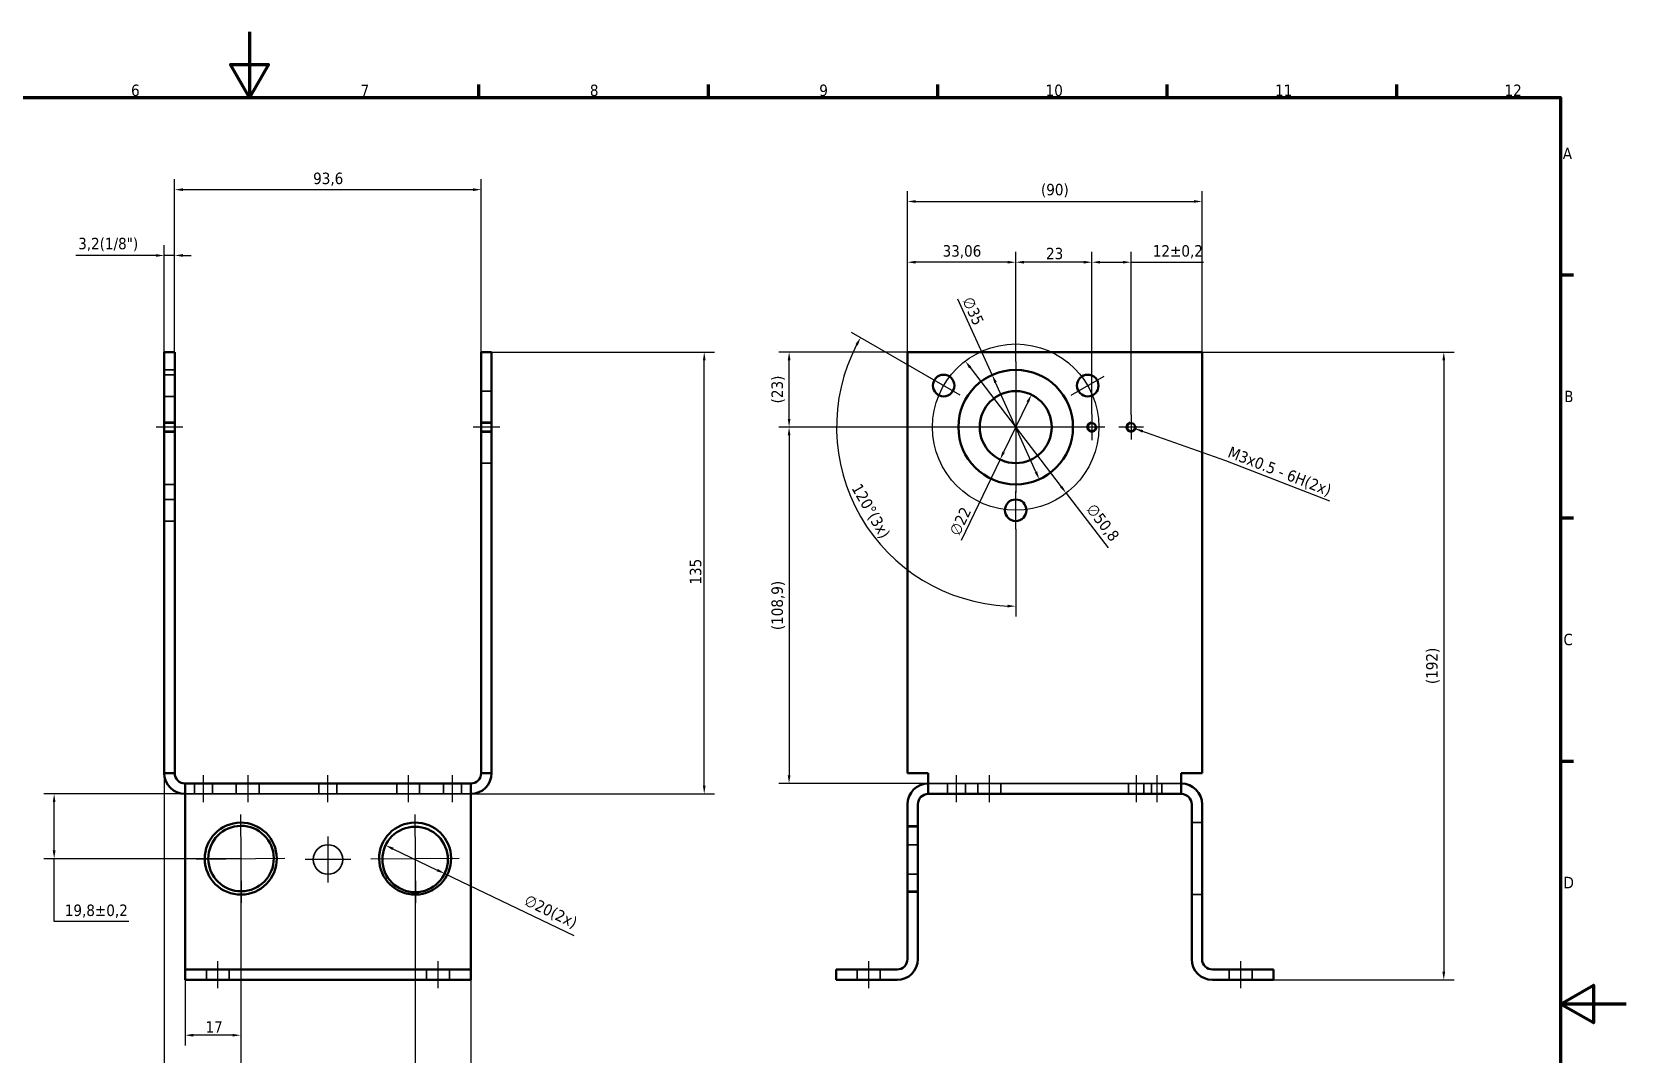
# Model space of a CAD drawing. Header units: millimetres. Extents: x 0 to 841, y 0 to 594.
# Drawn here: x 354 to 841, y 281.7 to 594 of the extents above; entities that cross this region are included whole.
import ezdxf

# ---------------------------------------------------------------- set-up
doc = ezdxf.new("R2010")
doc.units = ezdxf.units.MM
for name, color, linetype, lineweight in [('Borda (ISO)', 7, 'Continuous', 70), ('Dimensão (ISO)', 7, 'Continuous', 25), ('Estreito visível (ISO)', 7, 'Continuous', 35), ('Linha de centro (ISO)', 7, 'Continuous', 25), ('Marca de centro (ISO)', 7, 'Continuous', 25), ('Oculto (ISO)', 7, 'Continuous', 35), ('Símbolo (ISO)', 7, 'Continuous', 25), ('Visível (ISO)', 7, 'Continuous', 50)]:
    doc.layers.add(name, color=color, linetype=linetype, lineweight=lineweight)
doc.styles.add('Texto da nota (ISO)', font='tahoma.ttf')
doc.dimstyles.new('Padrão (ISO)', dxfattribs={"dimtxt": 3.5, "dimasz": 2.5, "dimexe": 3.175, "dimexo": 0, "dimgap": 0.762, "dimtad": 1, "dimrnd": 1e-08, "dimzin": 0, "dimtxsty": 'Texto da nota (ISO)', "dimcen": 0.09, "dimdle": 10, "dimclrd": 256, "dimclre": 256, "dimclrt": 256, "dimazin": 0, "dimtfac": 1.001486, "dimtmove": 0, "dimatfit": 3, "dimfxl": 1, "dimtolj": 1, "dimtzin": 0, "dimlwd": -1, "dimlwe": -1, "dimarcsym": 0})
doc.dimstyles.new('Padrão (ISO)$7', dxfattribs={"dimtxt": 3.5, "dimasz": 2.5, "dimexe": 3.175, "dimexo": 0, "dimgap": 0.762, "dimtad": 1, "dimrnd": 1e-08, "dimzin": 0, "dimtxsty": 'Texto da nota (ISO)', "dimcen": 0.09, "dimdle": 10, "dimclrd": 256, "dimclre": 256, "dimclrt": 256, "dimazin": 0, "dimtfac": 1.001486, "dimtmove": 0, "dimatfit": 3, "dimfxl": 1, "dimtolj": 1, "dimtzin": 0, "dimlwd": -1, "dimlwe": -1, "dimarcsym": 0})

# ---------------------------------------------------------------- blocks, each defined once
blk = doc.blocks.new('Bordas Borda padrão')
at = {"layer": 'Borda (ISO)'}
for p, q in [((490.58, 574), (490.58, 577.9)), ((560.67, 574), (560.67, 577.9)), ((630.75, 574), (630.75, 577.9)), ((700.83, 574), (700.83, 577.9)), ((770.92, 574), (770.92, 577.9)), ((821, 519.75), (824.9, 519.75)), ((821, 445.5), (824.9, 445.5)), ((821, 371.25), (824.9, 371.25))]:
    blk.add_line(p, q, dxfattribs=at)
at = {"layer": 'Borda (ISO)', "flags": 128}
for points in [[(420.5, 594), (420.5, 574), (414.73, 584), (426.27, 584), (420.5, 574)], [(20, 20), (20, 574), (821, 574), (821, 20), (20, 20)], [(841, 297), (821, 297), (831, 302.77), (831, 291.23), (821, 297)]]:
    blk.add_lwpolyline(points, dxfattribs=at)
at = {"layer": 'Borda (ISO)', "char_height": 3.5, "attachment_point": 7, "style": 'Texto da nota (ISO)'}
for s, insert in [('6', (384.34, 574.33)), ('7', (454.46, 574.4)), ('8', (524.48, 574.32)), ('9', (594.55, 574.33)), ('10', (663.69, 574.33)), ('11', (733.77, 574.4)), ('12', (803.86, 574.4)), ('A', (821.66, 555.13)), ('B', (822.08, 480.88)), ('C', (821.86, 406.56)), ('D', (821.87, 332.38))]:
    blk.add_mtext(s, dxfattribs=dict(at, insert=insert))
blk = doc.blocks.new('*D39')
at = {"layer": 'Defpoints', "color": 0, "transparency": 16777216}
for p in [(491.28, 545.8), (397.65, 496.19), (491.28, 496.19)]:
    blk.add_point(p, dxfattribs=at)
at = {"layer": 'Dimensão (ISO)', "transparency": 16777216}
for p, q in [((397.65, 496.19), (397.65, 548.97)), ((400.15, 545.8), (488.78, 545.8)), ((491.28, 496.19), (491.28, 548.97))]:
    blk.add_line(p, q, dxfattribs=at)
for points in [[(400.15, 546.22), (400.15, 545.38), (397.65, 545.8)], [(488.78, 546.22), (488.78, 545.38), (491.28, 545.8)]]:
    blk.add_solid(points, dxfattribs=at)
at = {"layer": 'Dimensão (ISO)', "transparency": 16777216, "insert": (439.96, 551), "char_height": 3.5, "attachment_point": 1, "style": 'Texto da nota (ISO)'}
blk.add_mtext('\\A1;93,6', dxfattribs=at)
blk = doc.blocks.new('*D40')
at = {"layer": 'Defpoints', "color": 0, "transparency": 16777216}
for p in [(394.47, 525.7), (394.47, 496.19), (397.65, 496.19)]:
    blk.add_point(p, dxfattribs=at)
at = {"layer": 'Dimensão (ISO)', "transparency": 16777216}
for p, q in [((394.47, 496.19), (394.47, 528.87)), ((397.65, 496.19), (397.65, 528.87)), ((391.97, 525.7), (367.42, 525.7)), ((397.65, 525.7), (394.47, 525.7)), ((400.15, 525.7), (402.65, 525.7))]:
    blk.add_line(p, q, dxfattribs=at)
for points in [[(391.97, 526.11), (391.97, 525.28), (394.47, 525.7)], [(400.15, 526.11), (400.15, 525.28), (397.65, 525.7)]]:
    blk.add_solid(points, dxfattribs=at)
at = {"layer": 'Dimensão (ISO)', "transparency": 16777216, "insert": (368.18, 531.09), "char_height": 3.5, "attachment_point": 1, "style": 'Texto da nota (ISO)'}
blk.add_mtext('\\A1;\\fTahoma|b0|i0;\\H3.5000;3,2(1/8")', dxfattribs=at)
blk = doc.blocks.new('*D41')
at = {"layer": 'Defpoints', "color": 0, "transparency": 16777216}
for p in [(494.47, 496.19), (559.41, 496.19), (488.1, 361.19)]:
    blk.add_point(p, dxfattribs=at)
at = {"layer": 'Dimensão (ISO)', "transparency": 16777216}
for p, q in [((494.47, 496.19), (562.59, 496.19)), ((559.41, 363.69), (559.41, 493.69)), ((488.1, 361.19), (562.59, 361.19))]:
    blk.add_line(p, q, dxfattribs=at)
for points in [[(559, 493.69), (559.83, 493.69), (559.41, 496.19)], [(559, 363.69), (559.83, 363.69), (559.41, 361.19)]]:
    blk.add_solid(points, dxfattribs=at)
at = {"layer": 'Dimensão (ISO)', "transparency": 16777216, "insert": (555.01, 425.14), "char_height": 3.5, "attachment_point": 1, "rotation": 90, "style": 'Texto da nota (ISO)'}
blk.add_mtext('\\A1;135', dxfattribs=at)
blk = doc.blocks.new('*D42')
at = {"layer": 'Defpoints', "color": 0, "transparency": 16777216}
for p in [(360.84, 361.19), (400.84, 361.19), (417.84, 341.42)]:
    blk.add_point(p, dxfattribs=at)
at = {"layer": 'Dimensão (ISO)', "transparency": 16777216}
for p, q in [((400.84, 361.19), (357.66, 361.19)), ((360.84, 343.92), (360.84, 358.69)), ((417.84, 341.42), (357.66, 341.42)), ((360.84, 322.2), (360.84, 341.42)), ((383.69, 322.2), (360.84, 322.2))]:
    blk.add_line(p, q, dxfattribs=at)
for points in [[(360.42, 358.69), (361.26, 358.69), (360.84, 361.19)], [(360.42, 343.92), (361.26, 343.92), (360.84, 341.42)]]:
    blk.add_solid(points, dxfattribs=at)
at = {"layer": 'Dimensão (ISO)', "transparency": 16777216, "insert": (364.1, 327.41), "char_height": 3.5, "attachment_point": 1, "style": 'Texto da nota (ISO)'}
blk.add_mtext('\\A1;19,8{\\H3.5052;±0,2}', dxfattribs=at)
blk = doc.blocks.new('*D43')
at = {"layer": 'Defpoints', "color": 0, "transparency": 16777216}
for p in [(394.47, 367.56), (417.84, 341.42), (394.47, 265.42)]:
    blk.add_point(p, dxfattribs=at)
at = {"layer": 'Dimensão (ISO)', "transparency": 16777216}
for p, q in [((394.47, 367.56), (394.47, 262.25)), ((417.84, 341.42), (417.84, 262.25)), ((415.34, 265.42), (396.97, 265.42))]:
    blk.add_line(p, q, dxfattribs=at)
for points in [[(396.97, 265.84), (396.97, 265.01), (394.47, 265.42)], [(415.34, 265.84), (415.34, 265.01), (417.84, 265.42)]]:
    blk.add_solid(points, dxfattribs=at)
at = {"layer": 'Dimensão (ISO)', "transparency": 16777216, "insert": (399.9, 270.81), "char_height": 3.5, "attachment_point": 1, "style": 'Texto da nota (ISO)'}
blk.add_mtext('\\A1;(23,4)', dxfattribs=at)
blk = doc.blocks.new('*D44')
at = {"layer": 'Defpoints', "color": 0, "transparency": 16777216}
for p in [(417.84, 341.42), (471.1, 341.45), (471.1, 265.42)]:
    blk.add_point(p, dxfattribs=at)
at = {"layer": 'Dimensão (ISO)', "transparency": 16777216}
for p, q in [((417.84, 341.42), (417.84, 262.25)), ((471.1, 341.45), (471.1, 262.25)), ((420.34, 265.42), (468.6, 265.42))]:
    blk.add_line(p, q, dxfattribs=at)
for points in [[(420.34, 265.84), (420.34, 265.01), (417.84, 265.42)], [(468.6, 265.84), (468.6, 265.01), (471.1, 265.42)]]:
    blk.add_solid(points, dxfattribs=at)
at = {"layer": 'Dimensão (ISO)', "transparency": 16777216, "insert": (442.13, 269.83), "char_height": 3.5, "attachment_point": 1, "style": 'Texto da nota (ISO)'}
blk.add_mtext('\\A1;53', dxfattribs=at)
blk = doc.blocks.new('*D45')
at = {"layer": 'Defpoints', "color": 0, "transparency": 16777216}
for p in [(471.1, 341.45), (488.1, 310.75), (488.1, 265.42)]:
    blk.add_point(p, dxfattribs=at)
at = {"layer": 'Dimensão (ISO)', "transparency": 16777216}
for p, q in [((471.1, 341.45), (471.1, 262.25)), ((488.1, 310.75), (488.1, 262.25)), ((473.6, 265.42), (485.6, 265.42))]:
    blk.add_line(p, q, dxfattribs=at)
for points in [[(473.6, 265.84), (473.6, 265.01), (471.1, 265.42)], [(485.6, 265.84), (485.6, 265.01), (488.1, 265.42)]]:
    blk.add_solid(points, dxfattribs=at)
at = {"layer": 'Dimensão (ISO)', "transparency": 16777216, "insert": (477.33, 269.7), "char_height": 3.5, "attachment_point": 1, "style": 'Texto da nota (ISO)'}
blk.add_mtext('\\A1;17', dxfattribs=at)
blk = doc.blocks.new('*D46')
at = {"layer": 'Defpoints', "color": 0, "transparency": 16777216}
for p in [(417.84, 341.42), (400.84, 310.75), (400.84, 287.49)]:
    blk.add_point(p, dxfattribs=at)
at = {"layer": 'Dimensão (ISO)', "transparency": 16777216}
for p, q in [((417.84, 341.42), (417.84, 284.31)), ((400.84, 310.75), (400.84, 284.31)), ((415.34, 287.49), (403.34, 287.49))]:
    blk.add_line(p, q, dxfattribs=at)
for points in [[(403.34, 287.9), (403.34, 287.07), (400.84, 287.49)], [(415.34, 287.9), (415.34, 287.07), (417.84, 287.49)]]:
    blk.add_solid(points, dxfattribs=at)
at = {"layer": 'Dimensão (ISO)', "transparency": 16777216, "insert": (407.07, 291.76), "char_height": 3.5, "attachment_point": 1, "style": 'Texto da nota (ISO)'}
blk.add_mtext('\\A1;17', dxfattribs=at)
blk = doc.blocks.new('*D48')
at = {"layer": 'Defpoints', "color": 0, "transparency": 16777216}
for p in [(634.55, 473.26), (585.33, 364.38), (627.85, 364.38)]:
    blk.add_point(p, dxfattribs=at)
at = {"layer": 'Dimensão (ISO)', "transparency": 16777216}
for p, q in [((634.55, 473.26), (582.16, 473.26)), ((585.33, 470.76), (585.33, 366.88)), ((627.85, 364.38), (582.16, 364.38))]:
    blk.add_line(p, q, dxfattribs=at)
for points in [[(584.92, 470.76), (585.75, 470.76), (585.33, 473.26)], [(584.92, 366.88), (585.75, 366.88), (585.33, 364.38)]]:
    blk.add_solid(points, dxfattribs=at)
at = {"layer": 'Dimensão (ISO)', "transparency": 16777216, "insert": (579.94, 411.24), "char_height": 3.5, "attachment_point": 1, "rotation": 90, "style": 'Texto da nota (ISO)'}
blk.add_mtext('\\A1;(108,9)', dxfattribs=at)
blk = doc.blocks.new('*D49')
at = {"layer": 'Defpoints', "color": 0, "transparency": 16777216}
for p in [(585.33, 496.19), (621.48, 496.19), (654.55, 473.26)]:
    blk.add_point(p, dxfattribs=at)
at = {"layer": 'Dimensão (ISO)', "transparency": 16777216}
for p, q in [((621.48, 496.19), (582.16, 496.19)), ((585.33, 475.76), (585.33, 493.69)), ((654.55, 473.26), (582.16, 473.26))]:
    blk.add_line(p, q, dxfattribs=at)
for points in [[(584.92, 493.69), (585.75, 493.69), (585.33, 496.19)], [(584.92, 475.76), (585.75, 475.76), (585.33, 473.26)]]:
    blk.add_solid(points, dxfattribs=at)
at = {"layer": 'Dimensão (ISO)', "transparency": 16777216, "insert": (579.94, 480.51), "char_height": 3.5, "attachment_point": 1, "rotation": 90, "style": 'Texto da nota (ISO)'}
blk.add_mtext('\\A1;(23)', dxfattribs=at)
blk = doc.blocks.new('*D50')
at = {"layer": 'Defpoints', "color": 0, "transparency": 16777216}
for p in [(711.48, 542.19), (621.48, 496.19), (711.48, 496.19)]:
    blk.add_point(p, dxfattribs=at)
at = {"layer": 'Dimensão (ISO)', "transparency": 16777216}
for p, q in [((621.48, 496.19), (621.48, 545.37)), ((623.98, 542.19), (708.98, 542.19)), ((711.48, 496.19), (711.48, 545.37))]:
    blk.add_line(p, q, dxfattribs=at)
for points in [[(623.98, 542.61), (623.98, 541.78), (621.48, 542.19)], [(708.98, 542.61), (708.98, 541.78), (711.48, 542.19)]]:
    blk.add_solid(points, dxfattribs=at)
at = {"layer": 'Dimensão (ISO)', "transparency": 16777216, "insert": (662.27, 547.58), "char_height": 3.5, "attachment_point": 1, "style": 'Texto da nota (ISO)'}
blk.add_mtext('\\A1;(90)', dxfattribs=at)
blk = doc.blocks.new('*D51')
at = {"layer": 'Defpoints', "color": 0, "transparency": 16777216}
for p in [(637.57, 483.06), (654.55, 473.26), (600.66, 463.75), (654.55, 442.06)]:
    blk.add_point(p, dxfattribs=at)
at = {"layer": 'Dimensão (ISO)', "transparency": 16777216}
for p, q in [((637.57, 483.06), (604.41, 502.2)), ((654.55, 442.06), (654.55, 415.37))]:
    blk.add_line(p, q, dxfattribs=at)
blk.add_arc((654.55, 473.26), 54.71, 152.6182, 267.3818, dxfattribs=at)
for points in [[(605.6, 498.62), (606.33, 498.22), (607.16, 500.61)], [(652.06, 419.01), (652.04, 418.18), (654.55, 418.54)]]:
    blk.add_solid(points, dxfattribs=at)
at = {"layer": 'Dimensão (ISO)', "transparency": 16777216, "insert": (607.31, 456.41), "char_height": 3.5, "attachment_point": 1, "rotation": 300, "style": 'Texto da nota (ISO)'}
blk.add_mtext('\\A1;\\fTahoma|b0|i0;\\H3.5000;120°(3x)', dxfattribs=at)
blk = doc.blocks.new('*D52')
at = {"layer": 'Defpoints', "color": 0, "transparency": 16777216}
for p in [(621.48, 523.63), (621.48, 496.19), (654.55, 493.26)]:
    blk.add_point(p, dxfattribs=at)
at = {"layer": 'Dimensão (ISO)', "transparency": 16777216}
for p, q in [((621.48, 496.19), (621.48, 526.81)), ((654.55, 493.26), (654.55, 526.81)), ((652.05, 523.63), (623.98, 523.63))]:
    blk.add_line(p, q, dxfattribs=at)
for points in [[(623.98, 524.05), (623.98, 523.22), (621.48, 523.63)], [(652.05, 524.05), (652.05, 523.22), (654.55, 523.63)]]:
    blk.add_solid(points, dxfattribs=at)
at = {"layer": 'Dimensão (ISO)', "transparency": 16777216, "insert": (632.22, 528.84), "char_height": 3.5, "attachment_point": 1, "style": 'Texto da nota (ISO)'}
blk.add_mtext('\\A1;33,06', dxfattribs=at)
blk = doc.blocks.new('*D53')
at = {"layer": 'Defpoints', "color": 0, "transparency": 16777216}
for p in [(639.13, 493.44), (669.97, 453.07)]:
    blk.add_point(p, dxfattribs=at)
at = {"layer": 'Dimensão (ISO)', "transparency": 16777216}
for p, q in [((640.64, 491.45), (668.45, 455.06)), ((669.97, 453.07), (682.76, 436.33))]:
    blk.add_line(p, q, dxfattribs=at)
for points in [[(640.98, 491.7), (640.31, 491.2), (639.13, 493.44)], [(668.78, 455.31), (668.12, 454.81), (669.97, 453.07)]]:
    blk.add_solid(points, dxfattribs=at)
at = {"layer": 'Dimensão (ISO)', "transparency": 16777216, "insert": (678.72, 450.28), "char_height": 3.5, "attachment_point": 1, "rotation": 307.3825, "style": 'Texto da nota (ISO)'}
blk.add_mtext('\\A1;∅50,8', dxfattribs=at)
blk = doc.blocks.new('*D54')
at = {"layer": 'Defpoints', "color": 0, "transparency": 16777216}
for p in [(654.55, 523.63), (654.55, 493.26), (677.81, 477.25)]:
    blk.add_point(p, dxfattribs=at)
at = {"layer": 'Dimensão (ISO)', "transparency": 16777216}
for p, q in [((654.55, 493.26), (654.55, 526.81)), ((677.81, 477.25), (677.81, 526.81)), ((675.31, 523.63), (657.05, 523.63))]:
    blk.add_line(p, q, dxfattribs=at)
for points in [[(657.05, 524.05), (657.05, 523.22), (654.55, 523.63)], [(675.31, 524.05), (675.31, 523.22), (677.81, 523.63)]]:
    blk.add_solid(points, dxfattribs=at)
at = {"layer": 'Dimensão (ISO)', "transparency": 16777216, "insert": (663.82, 528.04), "char_height": 3.5, "attachment_point": 1, "style": 'Texto da nota (ISO)'}
blk.add_mtext('\\A1;23', dxfattribs=at)
blk = doc.blocks.new('*D55')
at = {"layer": 'Defpoints', "color": 0, "transparency": 16777216}
for p in [(689.81, 523.63), (677.81, 477.25), (689.81, 476.98)]:
    blk.add_point(p, dxfattribs=at)
at = {"layer": 'Dimensão (ISO)', "transparency": 16777216}
for p, q in [((677.81, 477.25), (677.81, 526.81)), ((689.81, 476.98), (689.81, 526.81)), ((680.31, 523.63), (687.31, 523.63)), ((689.81, 523.63), (711.94, 523.63))]:
    blk.add_line(p, q, dxfattribs=at)
for points in [[(680.31, 524.05), (680.31, 523.22), (677.81, 523.63)], [(687.31, 524.05), (687.31, 523.22), (689.81, 523.63)]]:
    blk.add_solid(points, dxfattribs=at)
at = {"layer": 'Dimensão (ISO)', "transparency": 16777216, "insert": (696.43, 528.85), "char_height": 3.5, "attachment_point": 1, "style": 'Texto da nota (ISO)'}
blk.add_mtext('\\A1;12{\\H3.5052;±0,2}', dxfattribs=at)
blk = doc.blocks.new('*D56')
at = {"layer": 'Defpoints', "color": 0, "transparency": 16777216}
for p in [(711.48, 496.19), (733.3, 304.38), (785.3, 304.38)]:
    blk.add_point(p, dxfattribs=at)
at = {"layer": 'Dimensão (ISO)', "transparency": 16777216}
for p, q in [((711.48, 496.19), (788.47, 496.19)), ((785.3, 493.69), (785.3, 306.88)), ((733.3, 304.38), (788.47, 304.38))]:
    blk.add_line(p, q, dxfattribs=at)
for points in [[(784.88, 493.69), (785.72, 493.69), (785.3, 496.19)], [(784.88, 306.88), (785.72, 306.88), (785.3, 304.38)]]:
    blk.add_solid(points, dxfattribs=at)
at = {"layer": 'Dimensão (ISO)', "transparency": 16777216, "insert": (779.91, 394.76), "char_height": 3.5, "attachment_point": 1, "rotation": 90, "style": 'Texto da nota (ISO)'}
blk.add_mtext('\\A1;(192)', dxfattribs=at)
blk = doc.blocks.new('*D60')
at = {"layer": 'Defpoints', "color": 0, "transparency": 16777216}
for p in [(647.35, 489.2), (661.75, 457.31)]:
    blk.add_point(p, dxfattribs=at)
at = {"layer": 'Dimensão (ISO)', "transparency": 16777216}
for p, q in [((647.35, 489.2), (636.91, 512.31)), ((660.72, 459.58), (648.37, 486.93))]:
    blk.add_line(p, q, dxfattribs=at)
for points in [[(648.75, 487.1), (648, 486.75), (647.35, 489.2)], [(661.1, 459.76), (660.34, 459.41), (661.75, 457.31)]]:
    blk.add_solid(points, dxfattribs=at)
at = {"layer": 'Dimensão (ISO)', "transparency": 16777216, "insert": (641.36, 513.48), "char_height": 3.5, "attachment_point": 1, "rotation": 294.3002, "style": 'Texto da nota (ISO)'}
blk.add_mtext('\\A1;∅35', dxfattribs=at)
blk = doc.blocks.new('*D61')
at = {"layer": 'Defpoints', "color": 0, "transparency": 16777216}
for p in [(659.33, 483.16), (649.77, 463.35)]:
    blk.add_point(p, dxfattribs=at)
at = {"layer": 'Dimensão (ISO)', "transparency": 16777216}
for p, q in [((658.24, 480.91), (650.86, 465.6)), ((649.77, 463.35), (637.84, 438.6))]:
    blk.add_line(p, q, dxfattribs=at)
for points in [[(657.86, 481.09), (658.61, 480.73), (659.33, 483.16)], [(650.48, 465.78), (651.23, 465.42), (649.77, 463.35)]]:
    blk.add_solid(points, dxfattribs=at)
at = {"layer": 'Dimensão (ISO)', "transparency": 16777216, "insert": (634.09, 441.26), "char_height": 3.5, "attachment_point": 1, "rotation": 64.2577, "style": 'Texto da nota (ISO)'}
blk.add_mtext('\\A1;∅22', dxfattribs=at)
blk = doc.blocks.new('*D62')
at = {"layer": 'Defpoints', "color": 0, "transparency": 16777216}
for p in [(462.08, 345.5), (480.12, 336.86)]:
    blk.add_point(p, dxfattribs=at)
at = {"layer": 'Dimensão (ISO)', "transparency": 16777216}
for p, q in [((464.33, 344.42), (477.86, 337.94)), ((480.12, 336.86), (519.59, 317.95))]:
    blk.add_line(p, q, dxfattribs=at)
for points in [[(464.51, 344.8), (464.15, 344.04), (462.08, 345.5)], [(478.04, 338.32), (477.68, 337.56), (480.12, 336.86)]]:
    blk.add_solid(points, dxfattribs=at)
at = {"layer": 'Dimensão (ISO)', "transparency": 16777216, "insert": (505.62, 330.62), "char_height": 3.5, "attachment_point": 1, "rotation": 334.4055, "style": 'Texto da nota (ISO)'}
blk.add_mtext('\\A1;\\fTahoma|b0|i0;\\H3.5000;∅20(2x)', dxfattribs=at)

msp = doc.modelspace()

# ---------------------------------------------------------------- linework, layer by layer
at = {"layer": 'Estreito visível (ISO)'}
for centre in [(677.811, 473.255), (689.811, 473.255)]:
    msp.add_arc(centre, 1.5, 100, 10, dxfattribs=at)
at = {"layer": 'Linha de centro (ISO)', "linetype": 'Continuous'}
for p, q in [((400.154, 473.255), (391.969, 473.255)), ((496.969, 473.255), (488.784, 473.255)), ((406.469, 358.695), (406.469, 366.88)), ((419.969, 366.88), (419.969, 358.695)), ((444.469, 358.695), (444.469, 366.88)), ((468.969, 366.88), (468.969, 358.695)), ((482.469, 358.695), (482.469, 366.88)), ((636.484, 358.695), (636.484, 366.88)), ((646.484, 366.88), (646.484, 358.695)), ((691.359, 366.88), (691.359, 358.695)), ((697.609, 366.88), (697.609, 358.695)), ((410.839, 301.88), (410.839, 310.065)), ((478.099, 301.88), (478.099, 310.065)), ((609.669, 301.88), (609.669, 310.065)), ((723.299, 301.88), (723.299, 310.065))]:
    msp.add_line(p, q, dxfattribs=at)
msp.add_circle((654.548, 473.255), 25.4, dxfattribs=at)
at = {"layer": 'Marca de centro (ISO)', "linetype": 'Continuous'}
for p, q in [((654.548, 493.255), (654.548, 453.255)), ((637.574, 483.055), (627.528, 488.855)), ((671.522, 483.055), (681.568, 488.855)), ((677.811, 477.255), (677.811, 469.255)), ((674.548, 473.255), (634.548, 473.255)), ((681.811, 473.255), (673.811, 473.255)), ((693.541, 473.255), (686.082, 473.255)), ((689.811, 476.984), (689.811, 469.525)), ((654.548, 442.055), (654.548, 453.655)), ((417.723, 354.924), (417.962, 327.925)), ((470.983, 354.948), (471.222, 327.949)), ((444.469, 348.18), (444.469, 334.18)), ((404.343, 341.305), (431.342, 341.544)), ((451.469, 341.18), (437.469, 341.18)), ((457.603, 341.329), (484.602, 341.568))]:
    msp.add_line(p, q, dxfattribs=at)
at = {"layer": 'Oculto (ISO)'}
for p, q in [((394.469, 490.755), (397.654, 490.755)), ((394.469, 489.255), (397.654, 489.255)), ((394.469, 482.655), (397.654, 482.655)), ((494.469, 484.255), (491.284, 484.255)), ((397.654, 474.755), (394.469, 474.755)), ((394.469, 474.484), (397.654, 474.484)), ((494.469, 474.755), (491.284, 474.755)), ((491.284, 474.484), (494.469, 474.484)), ((394.469, 472.025), (397.654, 472.025)), ((394.469, 471.755), (397.654, 471.755)), ((491.284, 472.025), (494.469, 472.025)), ((491.284, 471.755), (494.469, 471.755)), ((494.469, 462.255), (491.284, 462.255)), ((394.469, 455.755), (397.654, 455.755)), ((394.469, 451.155), (397.654, 451.155)), ((394.469, 444.555), (397.654, 444.555)), ((488.099, 361.195), (400.839, 361.195)), ((403.719, 361.195), (403.719, 364.38)), ((409.219, 361.195), (409.219, 364.38)), ((416.469, 364.38), (416.469, 361.195)), ((423.469, 364.38), (423.469, 361.195)), ((441.719, 361.195), (441.719, 364.38)), ((447.219, 361.195), (447.219, 364.38)), ((465.469, 364.38), (465.469, 361.195)), ((472.469, 364.38), (472.469, 361.195)), ((479.719, 361.195), (479.719, 364.38)), ((485.219, 361.195), (485.219, 364.38)), ((627.854, 364.38), (705.114, 364.38)), ((633.734, 361.195), (633.734, 364.38)), ((639.234, 361.195), (639.234, 364.38)), ((642.984, 364.38), (642.984, 361.195)), ((649.984, 364.38), (649.984, 361.195)), ((688.984, 364.38), (688.984, 361.195)), ((693.734, 361.195), (693.734, 364.38)), ((695.984, 364.38), (695.984, 361.195)), ((699.234, 361.195), (699.234, 364.38)), ((621.484, 351.46), (624.669, 351.46)), ((621.484, 351.18), (624.669, 351.18)), ((711.484, 352.448), (708.299, 352.448)), ((711.484, 352.425), (708.299, 352.425)), ((621.484, 345.68), (624.669, 345.68)), ((621.484, 336.68), (624.669, 336.68)), ((621.484, 331.46), (624.669, 331.46)), ((621.484, 331.18), (624.669, 331.18)), ((711.484, 330.448), (708.299, 330.448)), ((711.484, 330.425), (708.299, 330.425)), ((407.339, 304.38), (407.339, 307.565)), ((414.339, 304.38), (414.339, 307.565)), ((474.599, 304.38), (474.599, 307.565)), ((481.599, 304.38), (481.599, 307.565)), ((606.169, 304.38), (606.169, 307.565)), ((613.169, 304.38), (613.169, 307.565)), ((719.799, 304.38), (719.799, 307.565)), ((726.799, 304.38), (726.799, 307.565))]:
    msp.add_line(p, q, dxfattribs=at)
msp.add_circle((444.469, 341.18), 4.5, dxfattribs=at)
at = {"layer": 'Visível (ISO)'}
for p, q in [((397.654, 496.195), (394.469, 496.195)), ((394.469, 496.195), (394.469, 367.565)), ((397.654, 496.195), (397.654, 367.565)), ((491.284, 496.195), (491.284, 367.565)), ((491.284, 496.195), (494.469, 496.195)), ((494.469, 367.565), (494.469, 496.195)), ((621.484, 367.565), (621.484, 496.195)), ((621.484, 496.195), (711.484, 496.195)), ((711.484, 496.195), (711.484, 367.565)), ((394.469, 367.565), (397.654, 367.565)), ((491.284, 367.565), (494.469, 367.565)), ((621.484, 367.565), (627.854, 367.565)), ((627.854, 361.195), (627.854, 367.565)), ((705.114, 367.565), (711.484, 367.565)), ((705.114, 367.565), (705.114, 361.195)), ((400.839, 364.38), (488.099, 364.38)), ((400.839, 364.38), (400.839, 358.01)), ((488.099, 358.01), (488.099, 364.38)), ((705.114, 361.195), (627.854, 361.195)), ((400.839, 310.75), (400.839, 358.01)), ((488.099, 358.01), (488.099, 310.75)), ((621.484, 358.01), (621.484, 310.75)), ((624.669, 310.75), (624.669, 358.01)), ((708.299, 310.75), (708.299, 358.01)), ((711.484, 310.75), (711.484, 358.01)), ((400.839, 307.565), (400.839, 310.75)), ((400.839, 307.565), (488.099, 307.565)), ((400.839, 307.565), (400.839, 304.38)), ((488.099, 307.565), (488.099, 310.75)), ((488.099, 307.565), (488.099, 304.38)), ((599.669, 307.565), (618.299, 307.565)), ((599.669, 307.565), (599.669, 304.38)), ((733.299, 307.565), (714.669, 307.565)), ((733.299, 307.565), (733.299, 304.38)), ((400.839, 304.38), (488.099, 304.38)), ((599.669, 304.38), (618.299, 304.38)), ((714.669, 304.38), (733.299, 304.38))]:
    msp.add_line(p, q, dxfattribs=at)
for centre, radius in [((632.551, 485.955), 3.3), ((654.548, 473.255), 17.5), ((676.545, 485.955), 3.3), ((654.548, 473.255), 11), ((677.811, 473.255), 1.23), ((689.811, 473.255), 1.23), ((654.548, 447.855), 3.3), ((471.099, 341.18), 10)]:
    msp.add_circle(centre, radius, dxfattribs=at)
for centre, radius, start, end in [((400.839, 367.565), 6.37, 180, 270), ((400.839, 367.565), 3.185, 180, 270), ((488.099, 367.565), 3.185, 270, 0), ((488.099, 367.565), 6.37, 270, 0), ((627.854, 358.01), 6.37, 90, 180), ((627.854, 358.01), 3.185, 90, 180), ((705.114, 358.01), 6.37, 0, 90), ((705.114, 358.01), 3.185, 0, 90), ((618.299, 310.75), 6.37, 270, 0), ((618.299, 310.75), 3.185, 270, 0), ((714.669, 310.75), 6.37, 180, 270), ((714.669, 310.75), 3.185, 180, 270)]:
    msp.add_arc(centre, radius, start, end, dxfattribs=at)
for centre, major_axis in [((417.843, 341.425), (-11, -0.097)), ((417.926, 341.46), (10, 0.088)), ((471.103, 341.448), (-11, -0.097))]:
    msp.add_ellipse(centre, major_axis=major_axis, ratio=0.9999999, dxfattribs=at)

# ---------------------------------------------------------------- block references
msp.add_blockref('Bordas Borda padrão', (0, 0))

# ---------------------------------------------------------------- texts
at = {"layer": 'Símbolo (ISO)', "insert": (718.804, 463.64), "char_height": 3.5, "width": 35.10364, "attachment_point": 7, "rotation": 338.74309, "line_spacing_factor": 0.6125, "style": 'Texto da nota (ISO)'}
msp.add_mtext('{M3x0.5 - 6H(2x)}', dxfattribs=at)

# ---------------------------------------------------------------- dimensions: what is measured, and where the dimension line sits
at = {"layer": 'Dimensão (ISO)'}
for base, p1, p2, angle, override, picture, middle in [((491.284, 545.799), (397.654, 496.195), (491.284, 496.195), 180, {"dimgap": 0.762, "dimdec": 1, "dimtol": 0, "dimlim": 0, "dimtp": 0, "dimtm": 0, "dimtdec": 2, "dimtofl": 0, "dimatfit": 1}, '*D39', (444.469, 545.799)), ((621.484, 523.635), (654.548, 493.255), (621.484, 496.195), 180, {"dimgap": 0.762, "dimdec": 2, "dimtol": 0, "dimlim": 0, "dimtp": 0, "dimtm": 0, "dimtdec": 2, "dimtofl": 0, "dimatfit": 1}, '*D52', (638.016, 523.635)), ((654.548, 523.635), (677.811, 477.255), (654.548, 493.255), 180, {"dimgap": 0.762, "dimdec": 0, "dimtol": 0, "dimlim": 0, "dimtp": 0, "dimtm": 0, "dimtdec": 2, "dimtofl": 0, "dimatfit": 1}, '*D54', (666.179, 523.635)), ((689.811, 523.635), (677.811, 477.255), (689.811, 476.984), 180, {"dimgap": 0.762, "dimdec": 0, "dimtol": 1, "dimlim": 0, "dimtp": 0.2, "dimtm": 0.2, "dimtdec": 1, "dimtofl": 0, "dimatfit": 2}, '*D55', (703.801, 523.635)), ((559.415, 496.195), (488.099, 361.195), (494.469, 496.195), 90, {"dimgap": 0.762, "dimdec": 0, "dimtol": 0, "dimlim": 0, "dimtp": 0, "dimtm": 0, "dimtdec": 2, "dimtofl": 0, "dimatfit": 1}, '*D41', (559.415, 428.695)), ((360.839, 361.195), (417.843, 341.425), (400.839, 361.195), 90, {"dimgap": 0.762, "dimtih": 1, "dimtoh": 1, "dimdec": 1, "dimtol": 1, "dimlim": 0, "dimtp": 0.2, "dimtm": 0.2, "dimtdec": 1, "dimtofl": 0, "dimtmove": 1, "dimatfit": 2}, '*D42', (361.347, 322.197)), ((471.103, 265.425), (417.843, 341.425), (471.103, 341.448), 180, {"dimgap": 0.762, "dimdec": 0, "dimtol": 0, "dimlim": 0, "dimtp": 0, "dimtm": 0, "dimtdec": 2, "dimtofl": 0, "dimatfit": 1}, '*D44', (444.473, 265.425)), ((488.099, 265.425), (471.103, 341.448), (488.099, 310.75), 180, {"dimgap": 0.762, "dimdec": 0, "dimtol": 0, "dimlim": 0, "dimtp": 0, "dimtm": 0, "dimtdec": 2, "dimtofl": 0, "dimatfit": 1}, '*D45', (479.601, 265.425))]:
    dim = msp.add_linear_dim(base=base, p1=p1, p2=p2, angle=angle, dimstyle='Padrão (ISO)', override=override, dxfattribs=at)
    dim.commit()
    dim.dimension.update_dxf_attribs({"geometry": picture, "text_midpoint": middle, "dimtype": 160})
dim = msp.add_linear_dim(base=(711.484, 542.195), p1=(621.484, 496.195), p2=(711.484, 496.195), text='(<>)', dimstyle='Padrão (ISO)', override={"dimgap": 0.762, "dimdec": 0, "dimtol": 0, "dimlim": 0, "dimtp": 0, "dimtm": 0, "dimtdec": 2, "dimtofl": 0, "dimatfit": 1}, dxfattribs=at)
dim.commit()
dim.dimension.update_dxf_attribs({"geometry": '*D50', "text_midpoint": (666.484, 542.195), "dimtype": 160})
for base, p1, p2, angle, text, override, picture, middle in [((394.469, 525.698), (397.654, 496.195), (394.469, 496.195), 180, '\\fTahoma|b0|i0;\\H3.5000;<>(1/8")', {"dimgap": 0.762, "dimdec": 1, "dimtol": 0, "dimlim": 0, "dimtp": 0, "dimtm": 0, "dimtdec": 2, "dimtofl": 1, "dimatfit": 1}, '*D40', (377.651, 525.698)), ((585.332, 496.195), (654.548, 473.255), (621.484, 496.195), 270, '(<>)', {"dimgap": 0.762, "dimdec": 0, "dimtol": 0, "dimlim": 0, "dimtp": 0, "dimtm": 0, "dimtdec": 2, "dimtofl": 0, "dimatfit": 1}, '*D49', (585.332, 484.725)), ((785.299, 304.38), (711.484, 496.195), (733.299, 304.38), 270, '(<>)', {"dimgap": 0.762, "dimdec": 0, "dimtol": 0, "dimlim": 0, "dimtp": 0, "dimtm": 0, "dimtdec": 2, "dimtofl": 0, "dimatfit": 1}, '*D56', (785.299, 400.287)), ((585.332, 364.38), (634.548, 473.255), (627.854, 364.38), 90, '(<>)', {"dimgap": 0.762, "dimdec": 1, "dimtol": 0, "dimlim": 0, "dimtp": 0, "dimtm": 0, "dimtdec": 2, "dimtofl": 0, "dimatfit": 1}, '*D48', (585.332, 418.818)), ((394.469, 265.425), (417.843, 341.425), (394.469, 367.565), 180, '(<>)', {"dimgap": 0.762, "dimdec": 1, "dimtol": 0, "dimlim": 0, "dimtp": 0, "dimtm": 0, "dimtdec": 2, "dimtofl": 0, "dimatfit": 1}, '*D43', (406.156, 265.425))]:
    dim = msp.add_linear_dim(base=base, p1=p1, p2=p2, angle=angle, text=text, dimstyle='Padrão (ISO)', override=override, dxfattribs=at)
    dim.commit()
    dim.dimension.update_dxf_attribs({"geometry": picture, "text_midpoint": middle, "dimtype": 160})
for p1, p2, override, picture, middle in [((661.749, 457.306), (647.346, 489.205), {"dimgap": 0.762, "dimdec": 0, "dimlfac": 1, "dimtol": 0, "dimlim": 0, "dimtp": 0, "dimtm": 0, "dimtdec": 2, "dimatfit": 2}, '*D60', (638.999, 507.693)), ((639.127, 493.438), (669.969, 453.072), {"dimgap": 0.762, "dimdec": 1, "dimlfac": 1, "dimtol": 0, "dimlim": 0, "dimtp": 0, "dimtm": 0, "dimtdec": 2, "dimatfit": 2}, '*D53', (678.419, 442.013)), ((659.325, 483.164), (649.77, 463.347), {"dimgap": 0.762, "dimdec": 0, "dimlfac": 1, "dimtol": 0, "dimlim": 0, "dimtp": 0, "dimtm": 0, "dimtdec": 2, "dimatfit": 2}, '*D61', (640.049, 443.187))]:
    dim = msp.add_diameter_dim_2p(p1=p1, p2=p2, dimstyle='Padrão (ISO)', override=override, dxfattribs=at)
    dim.commit()
    dim.dimension.update_dxf_attribs({"geometry": picture, "text_midpoint": middle, "dimtype": 163})
dim = msp.add_angular_dim_3p(base=(600.664, 463.754), center=(654.548, 473.255), p1=(637.574, 483.055), p2=(654.548, 442.055), text='\\fTahoma|b0|i0;\\H3.5000;<>(3x)', dimstyle='Padrão (ISO)', override={"dimgap": 0.762, "dimadec": 0, "dimtol": 0, "dimlim": 0, "dimtp": 0, "dimtm": 0, "dimtdec": 2}, dxfattribs=at)
dim.commit()
dim.dimension.update_dxf_attribs({"geometry": '*D51', "text_midpoint": (607.164, 445.898), "dimtype": 165})
dim = msp.add_linear_dim(base=(400.839, 287.486), p1=(417.843, 341.425), p2=(400.839, 310.75), dimstyle='Padrão (ISO)', override={"dimgap": 0.762, "dimdec": 0, "dimtol": 0, "dimlim": 0, "dimtp": 0, "dimtm": 0, "dimtdec": 2, "dimtofl": 0, "dimatfit": 1}, dxfattribs=at)
dim.commit()
dim.dimension.update_dxf_attribs({"geometry": '*D46', "text_midpoint": (409.341, 287.486), "dimtype": 160})
dim = msp.add_diameter_dim_2p(p1=(462.08, 345.5), p2=(480.117, 336.86), text='\\fTahoma|b0|i0;\\H3.5000;<>(2x)', dimstyle='Padrão (ISO)', override={"dimgap": 0.762, "dimdec": 0, "dimlfac": 1, "dimtol": 0, "dimlim": 0, "dimtp": 0, "dimtm": 0, "dimtdec": 2, "dimatfit": 2}, dxfattribs=at)
dim.commit()
dim.dimension.update_dxf_attribs({"geometry": '*D62', "text_midpoint": (511.098, 322.02), "dimtype": 163})

# ---------------------------------------------------------------- leaders
at = {"layer": 'Símbolo (ISO)', "annotation_type": 0, "has_hookline": 1, "hookline_direction": 0, "text_width": 34.158, "horizontal_direction": (0.931964, -0.362551, 0)}
msp.add_leader([(690.957, 472.809), (718.593, 463.096)], dimstyle='Padrão (ISO)$7', override={"dimgap": 0, "dimtad": 1}, dxfattribs=at)

doc.saveas('drawing.dxf')
